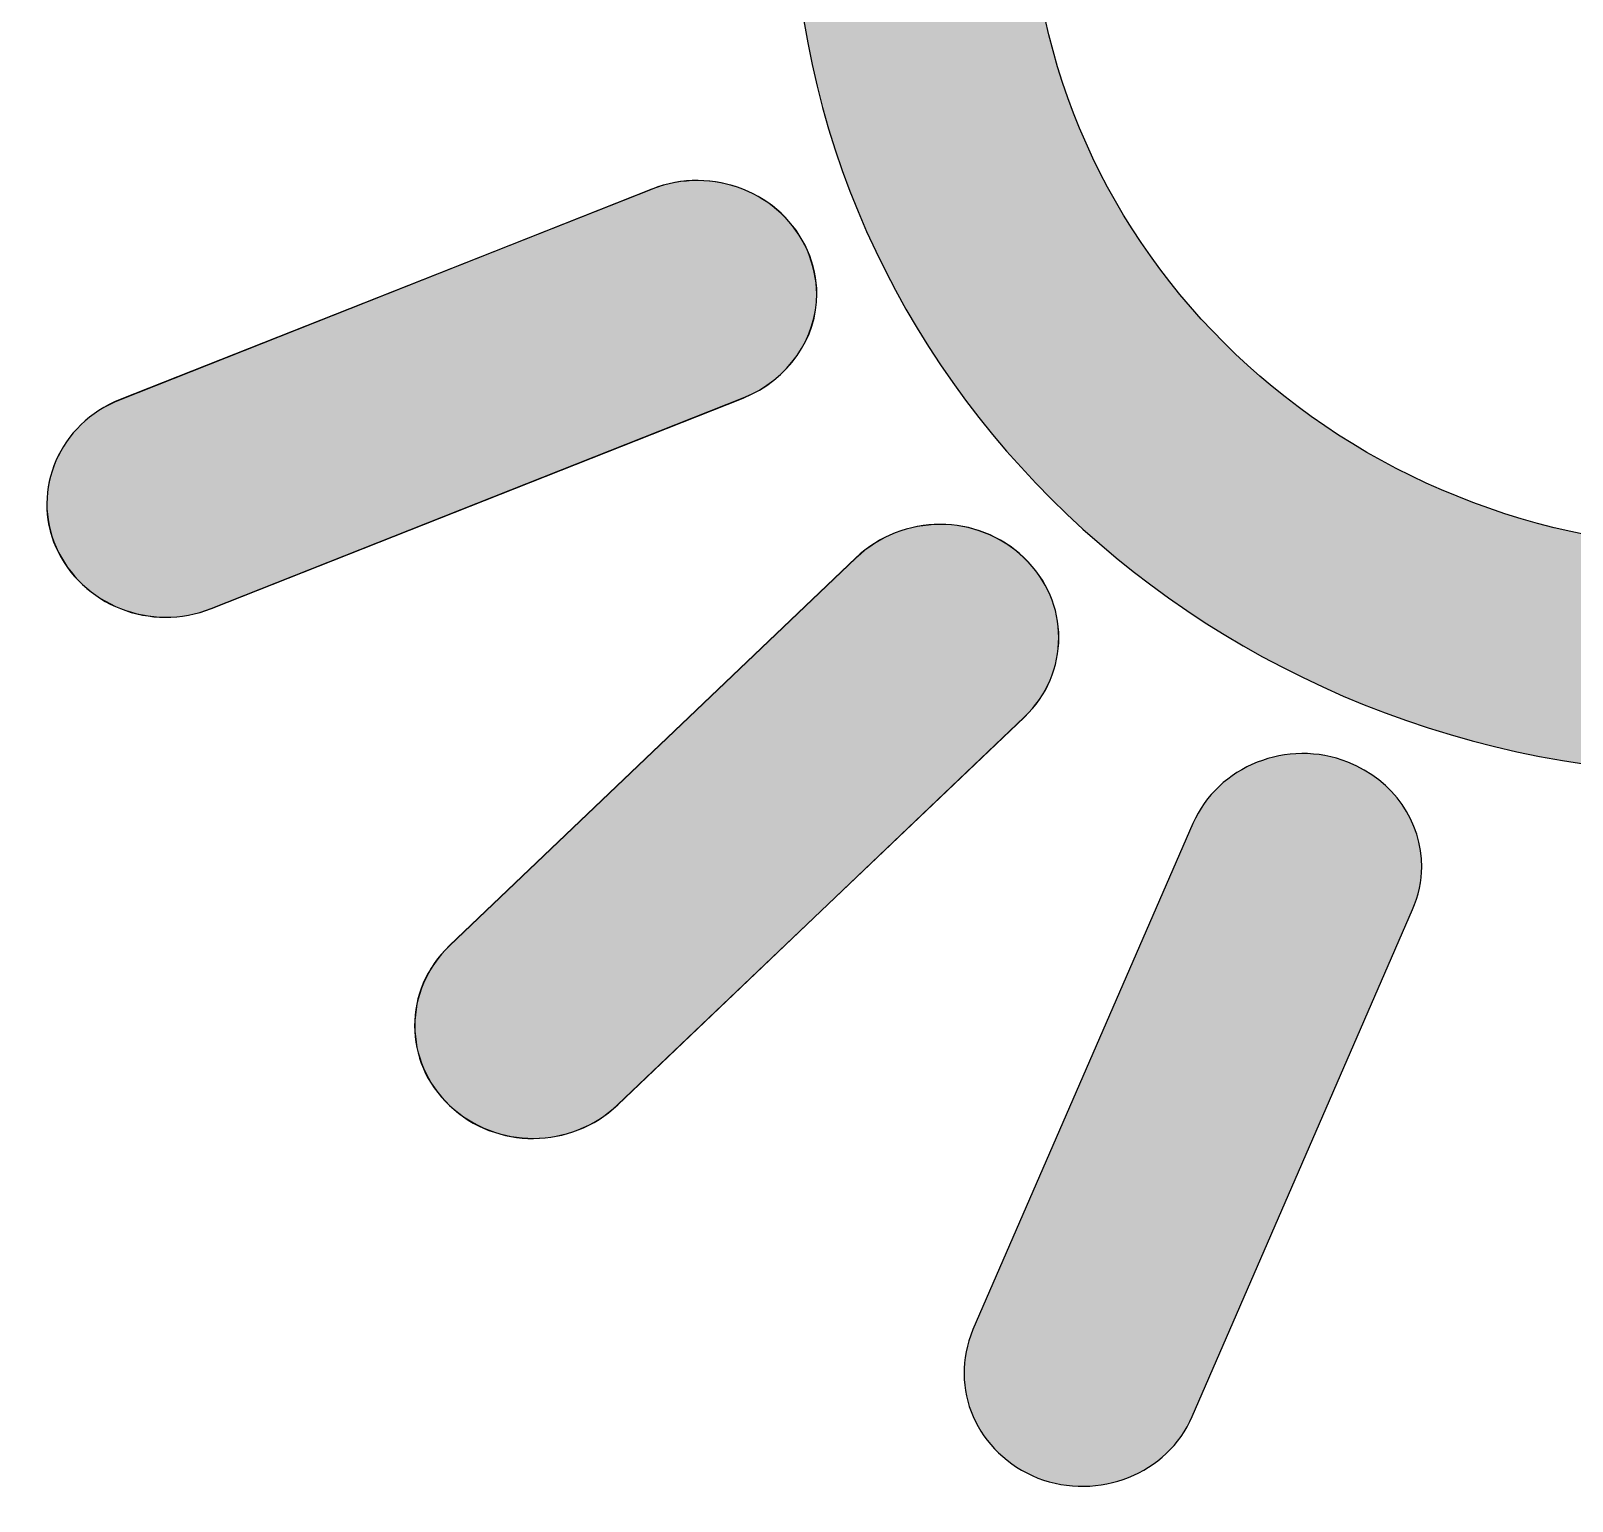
# Model space of a CAD drawing. Header units: millimetres. Extents: x 489.2 to 550.2, y -47.3 to 23.4.
# Drawn here: x 506.016 to 508.558, y 14.815 to 17.239 of the extents above; entities that cross this region are included whole.
import ezdxf

# ---------------------------------------------------------------- set-up
doc = ezdxf.new("R2010")
doc.units = ezdxf.units.MM
doc.header["$MEASUREMENT"] = 0
doc.layers.add('LASER CUT ACRILIC 3mm$ENGRAVE IMAGE', color=178, linetype='Continuous', true_color=0x000000)

msp = doc.modelspace()

# ---------------------------------------------------------------- hatches: boundary and pattern name
at = {"layer": 'LASER CUT ACRILIC 3mm$ENGRAVE IMAGE'}
h = msp.add_hatch(color=256, dxfattribs=at)
h.paths.add_polyline_path([(507.2733, 17.4785), (507.2738, 17.5163), (507.2753, 17.5539), (507.2778, 17.5912), (507.2813, 17.6283), (507.2857, 17.6651), (507.2911, 17.7016), (507.2974, 17.7378), (507.3046, 17.7737), (507.3128, 17.8093), (507.3218, 17.8446), (507.3317, 17.8796), (507.3426, 17.9141), (507.3542, 17.9484), (507.3668, 17.9822), (507.3802, 18.0157), (507.3944, 18.0487), (507.4094, 18.0814), (507.4252, 18.1136), (507.4418, 18.1454), (507.4592, 18.1768), (507.4774, 18.2077), (507.4963, 18.2381), (507.516, 18.2681), (507.5364, 18.2975), (507.5575, 18.3265), (507.5794, 18.355), (507.6019, 18.3829), (507.6251, 18.4103), (507.649, 18.4371), (507.6735, 18.4634), (507.6987, 18.4892), (507.7246, 18.5143), (507.751, 18.5389), (507.7781, 18.5628), (507.8058, 18.5861), (507.834, 18.6088), (507.8628, 18.6309), (507.8922, 18.6523), (507.9222, 18.6731), (507.9526, 18.6931), (507.9837, 18.7125), (508.0152, 18.7312), (508.0472, 18.7492), (508.0797, 18.7665), (508.1127, 18.783), (508.1462, 18.7988), (508.1801, 18.8139), (508.2145, 18.8282), (508.2493, 18.8417), (508.2845, 18.8544), (508.3201, 18.8663), (508.3561, 18.8774), (508.3925, 18.8877), (508.4293, 18.8971), (508.4664, 18.9057), (508.5039, 18.9135), (508.5417, 18.9204), (508.5798, 18.9264), (508.6182, 18.9315), (508.657, 18.9357), (508.696, 18.939), (508.7353, 18.9413), (508.7749, 18.9427), (508.8147, 18.9432), (508.8544, 18.9427), (508.894, 18.9413), (508.9332, 18.9389), (508.9722, 18.9357), (509.0109, 18.9314), (509.0493, 18.9263), (509.0874, 18.9203), (509.1252, 18.9134), (509.1627, 18.9057), (509.1998, 18.8971), (509.2365, 18.8876), (509.2729, 18.8773), (509.3089, 18.8662), (509.3445, 18.8543), (509.3797, 18.8416), (509.4145, 18.828), (509.4488, 18.8138), (509.4827, 18.7987), (509.5162, 18.7829), (509.5492, 18.7663), (509.5817, 18.749), (509.6137, 18.731), (509.6452, 18.7123), (509.6762, 18.6929), (509.7067, 18.6728), (509.7367, 18.6521), (509.7661, 18.6307), (509.7949, 18.6086), (509.8231, 18.5859), (509.8508, 18.5625), (509.8779, 18.5386), (509.9043, 18.514), (509.9302, 18.4889), (509.9554, 18.4631), (509.9799, 18.4368), (510.0038, 18.41), (510.027, 18.3826), (510.0496, 18.3546), (510.0714, 18.3262), (510.0925, 18.2972), (510.1129, 18.2677), (510.1326, 18.2378), (510.1516, 18.2073), (510.1697, 18.1764), (510.1871, 18.1451), (510.2038, 18.1133), (510.2196, 18.081), (510.2346, 18.0484), (510.2488, 18.0153), (510.2622, 17.9819), (510.2748, 17.9481), (510.2865, 17.9138), (510.2973, 17.8793), (510.3072, 17.8444), (510.3163, 17.8091), (510.3244, 17.7735), (510.3317, 17.7376), (510.338, 17.7014), (510.3434, 17.6649), (510.3478, 17.6281), (510.3513, 17.5911), (510.3537, 17.5538), (510.3553, 17.5162), (510.3558, 17.4785), (510.3553, 17.4406), (510.3537, 17.403), (510.3513, 17.3656), (510.3478, 17.3285), (510.3434, 17.2917), (510.338, 17.2551), (510.3317, 17.2189), (510.3244, 17.1829), (510.3163, 17.1473), (510.3072, 17.112), (510.2973, 17.077), (510.2865, 17.0424), (510.2748, 17.0082), (510.2622, 16.9743), (510.2488, 16.9408), (510.2346, 16.9077), (510.2196, 16.875), (510.2038, 16.8428), (510.1871, 16.811), (510.1697, 16.7796), (510.1516, 16.7486), (510.1326, 16.7182), (510.1129, 16.6882), (510.0925, 16.6587), (510.0714, 16.6297), (510.0496, 16.6013), (510.027, 16.5733), (510.0038, 16.5459), (509.9799, 16.519), (509.9554, 16.4927), (509.9302, 16.467), (509.9043, 16.4418), (509.8779, 16.4172), (509.8508, 16.3933), (509.8231, 16.3699), (509.7949, 16.3472), (509.7661, 16.3252), (509.7367, 16.3037), (509.7067, 16.283), (509.6762, 16.2629), (509.6452, 16.2435), (509.6137, 16.2248), (509.5817, 16.2068), (509.5492, 16.1895), (509.5162, 16.1729), (509.4827, 16.1571), (509.4488, 16.1421), (509.4145, 16.1278), (509.3797, 16.1143), (509.3445, 16.1016), (509.3089, 16.0896), (509.2729, 16.0785), (509.2365, 16.0682), (509.1998, 16.0588), (509.1627, 16.0502), (509.1252, 16.0424), (509.0874, 16.0355), (509.0493, 16.0295), (509.0109, 16.0244), (508.9722, 16.0202), (508.9332, 16.0169), (508.894, 16.0146), (508.8544, 16.0131), (508.8147, 16.0127), (508.7749, 16.0131), (508.7353, 16.0146), (508.696, 16.0169), (508.657, 16.0202), (508.6182, 16.0244), (508.5798, 16.0295), (508.5417, 16.0355), (508.5039, 16.0424), (508.4664, 16.0502), (508.4293, 16.0588), (508.3925, 16.0682), (508.3561, 16.0785), (508.3201, 16.0896), (508.2845, 16.1016), (508.2493, 16.1143), (508.2145, 16.1278), (508.1801, 16.1421), (508.1462, 16.1571), (508.1127, 16.1729), (508.0797, 16.1895), (508.0472, 16.2068), (508.0152, 16.2248), (507.9837, 16.2435), (507.9526, 16.2629), (507.9222, 16.283), (507.8922, 16.3037), (507.8628, 16.3252), (507.834, 16.3472), (507.8058, 16.3699), (507.7781, 16.3933), (507.751, 16.4172), (507.7246, 16.4418), (507.6987, 16.467), (507.6735, 16.4927), (507.649, 16.519), (507.6251, 16.5459), (507.6019, 16.5733), (507.5794, 16.6013), (507.5575, 16.6297), (507.5364, 16.6587), (507.516, 16.6882), (507.4963, 16.7182), (507.4774, 16.7486), (507.4592, 16.7796), (507.4418, 16.811), (507.4252, 16.8428), (507.4094, 16.875), (507.3944, 16.9077), (507.3802, 16.9408), (507.3668, 16.9743), (507.3542, 17.0082), (507.3426, 17.0424), (507.3317, 17.077), (507.3218, 17.112), (507.3128, 17.1473), (507.3046, 17.1829), (507.2974, 17.2189), (507.2911, 17.2551), (507.2857, 17.2917), (507.2813, 17.3285), (507.2778, 17.3656), (507.2753, 17.403), (507.2738, 17.4406)], flags=0)
h.paths.add_polyline_path([(509.9643, 17.4785), (509.9639, 17.4503), (509.9627, 17.4222), (509.9608, 17.3944), (509.9581, 17.3668), (509.9548, 17.3393), (509.9507, 17.3121), (509.946, 17.2851), (509.9405, 17.2583), (509.9344, 17.2317), (509.9276, 17.2054), (509.9202, 17.1794), (509.9121, 17.1536), (509.9033, 17.1281), (509.8939, 17.1029), (509.8839, 17.0779), (509.8733, 17.0532), (509.8621, 17.0289), (509.8503, 17.0049), (509.8379, 16.9811), (509.8249, 16.9578), (509.8113, 16.9347), (509.7972, 16.912), (509.7825, 16.8897), (509.7673, 16.8677), (509.7516, 16.8461), (509.7353, 16.8249), (509.7185, 16.804), (509.7012, 16.7836), (509.6834, 16.7636), (509.6651, 16.7439), (509.6463, 16.7247), (509.627, 16.706), (509.6073, 16.6877), (509.5872, 16.6698), (509.5665, 16.6524), (509.5455, 16.6354), (509.524, 16.6189), (509.5021, 16.603), (509.4798, 16.5875), (509.4571, 16.5725), (509.434, 16.558), (509.4105, 16.544), (509.3867, 16.5305), (509.3624, 16.5176), (509.3378, 16.5052), (509.3129, 16.4934), (509.2877, 16.4822), (509.2621, 16.4715), (509.2361, 16.4614), (509.2099, 16.4518), (509.1834, 16.4429), (509.1565, 16.4345), (509.1294, 16.4268), (509.102, 16.4197), (509.0744, 16.4132), (509.0465, 16.4074), (509.0183, 16.4022), (508.9899, 16.3976), (508.9613, 16.3937), (508.9324, 16.3905), (508.9033, 16.388), (508.8741, 16.3861), (508.8446, 16.385), (508.8149, 16.3845), (508.7853, 16.385), (508.7558, 16.3861), (508.7265, 16.3879), (508.6975, 16.3904), (508.6686, 16.3936), (508.64, 16.3975), (508.6115, 16.402), (508.5834, 16.4072), (508.5555, 16.4131), (508.5278, 16.4195), (508.5004, 16.4266), (508.4733, 16.4343), (508.4464, 16.4427), (508.4199, 16.4516), (508.3936, 16.4611), (508.3677, 16.4713), (508.3421, 16.4819), (508.3168, 16.4932), (508.2919, 16.505), (508.2673, 16.5174), (508.243, 16.5303), (508.2192, 16.5438), (508.1957, 16.5577), (508.1726, 16.5722), (508.1498, 16.5872), (508.1275, 16.6027), (508.1056, 16.6187), (508.0841, 16.6352), (508.063, 16.6522), (508.0424, 16.6696), (508.0222, 16.6875), (508.0025, 16.7058), (507.9832, 16.7246), (507.9644, 16.7438), (507.9461, 16.7634), (507.9283, 16.7834), (507.911, 16.8039), (507.8942, 16.8247), (507.8779, 16.8459), (507.8621, 16.8676), (507.8469, 16.8895), (507.8322, 16.9119), (507.8181, 16.9346), (507.8045, 16.9577), (507.7915, 16.9811), (507.7791, 17.0048), (507.7673, 17.0288), (507.756, 17.0532), (507.7454, 17.0778), (507.7354, 17.1028), (507.726, 17.128), (507.7173, 17.1536), (507.7092, 17.1794), (507.7017, 17.2054), (507.6949, 17.2317), (507.6888, 17.2583), (507.6834, 17.2851), (507.6786, 17.3121), (507.6746, 17.3393), (507.6712, 17.3667), (507.6686, 17.3944), (507.6667, 17.4222), (507.6655, 17.4503), (507.6651, 17.4785), (507.6655, 17.5067), (507.6667, 17.5347), (507.6686, 17.5625), (507.6712, 17.5902), (507.6746, 17.6176), (507.6786, 17.6448), (507.6834, 17.6718), (507.6888, 17.6986), (507.6949, 17.7251), (507.7017, 17.7514), (507.7092, 17.7774), (507.7173, 17.8032), (507.726, 17.8287), (507.7354, 17.8539), (507.7454, 17.8789), (507.756, 17.9035), (507.7673, 17.9278), (507.7791, 17.9518), (507.7915, 17.9755), (507.8045, 17.9989), (507.8181, 18.0219), (507.8322, 18.0446), (507.8469, 18.0669), (507.8621, 18.0889), (507.8779, 18.1105), (507.8942, 18.1317), (507.911, 18.1525), (507.9283, 18.1729), (507.9461, 18.1929), (507.9644, 18.2125), (507.9832, 18.2316), (508.0025, 18.2504), (508.0222, 18.2687), (508.0424, 18.2865), (508.063, 18.3039), (508.0841, 18.3208), (508.1056, 18.3372), (508.1275, 18.3532), (508.1498, 18.3687), (508.1726, 18.3836), (508.1957, 18.3981), (508.2192, 18.412), (508.243, 18.4255), (508.2673, 18.4383), (508.2919, 18.4507), (508.3168, 18.4625), (508.3421, 18.4737), (508.3677, 18.4844), (508.3936, 18.4945), (508.4199, 18.504), (508.4464, 18.5129), (508.4733, 18.5212), (508.5004, 18.5289), (508.5278, 18.5359), (508.5555, 18.5424), (508.5834, 18.5482), (508.6115, 18.5534), (508.64, 18.5579), (508.6686, 18.5618), (508.6975, 18.565), (508.7265, 18.5675), (508.7558, 18.5693), (508.7853, 18.5704), (508.8149, 18.5708), (508.8446, 18.5704), (508.8741, 18.5693), (508.9033, 18.5675), (508.9324, 18.565), (508.9613, 18.5618), (508.9899, 18.5579), (509.0183, 18.5534), (509.0465, 18.5482), (509.0744, 18.5424), (509.102, 18.5359), (509.1294, 18.5289), (509.1565, 18.5212), (509.1834, 18.5129), (509.2099, 18.504), (509.2361, 18.4945), (509.2621, 18.4844), (509.2877, 18.4737), (509.3129, 18.4625), (509.3378, 18.4507), (509.3624, 18.4383), (509.3867, 18.4255), (509.4105, 18.412), (509.434, 18.3981), (509.4571, 18.3836), (509.4798, 18.3687), (509.5021, 18.3532), (509.524, 18.3372), (509.5455, 18.3208), (509.5665, 18.3039), (509.5872, 18.2865), (509.6073, 18.2687), (509.627, 18.2504), (509.6463, 18.2316), (509.6651, 18.2125), (509.6834, 18.1929), (509.7012, 18.1729), (509.7185, 18.1525), (509.7353, 18.1317), (509.7516, 18.1105), (509.7673, 18.0889), (509.7825, 18.0669), (509.7972, 18.0446), (509.8113, 18.0219), (509.8249, 17.9989), (509.8379, 17.9755), (509.8503, 17.9518), (509.8621, 17.9278), (509.8733, 17.9035), (509.8839, 17.8789), (509.8939, 17.8539), (509.9033, 17.8287), (509.9121, 17.8032), (509.9202, 17.7774), (509.9276, 17.7514), (509.9344, 17.7251), (509.9405, 17.6986), (509.946, 17.6718), (509.9507, 17.6448), (509.9548, 17.6176), (509.9581, 17.5902), (509.9608, 17.5625), (509.9627, 17.5347), (509.9639, 17.5067)], flags=0)
for points in [[(507.1908, 16.6335), (507.1943, 16.635), (507.1978, 16.6365), (507.2012, 16.638), (507.2046, 16.6396), (507.2079, 16.6412), (507.2112, 16.643), (507.2144, 16.6447), (507.2176, 16.6465), (507.2207, 16.6484), (507.2238, 16.6503), (507.2269, 16.6522), (507.2299, 16.6542), (507.2328, 16.6563), (507.2358, 16.6584), (507.2386, 16.6605), (507.2414, 16.6627), (507.2442, 16.665), (507.2469, 16.6672), (507.2496, 16.6696), (507.2522, 16.6719), (507.2548, 16.6743), (507.2573, 16.6768), (507.2598, 16.6793), (507.2622, 16.6818), (507.2645, 16.6843), (507.2668, 16.6869), (507.2691, 16.6896), (507.2713, 16.6922), (507.2735, 16.6949), (507.2755, 16.6977), (507.2776, 16.7004), (507.2796, 16.7032), (507.2815, 16.7061), (507.2834, 16.7089), (507.2852, 16.7118), (507.287, 16.7147), (507.2887, 16.7177), (507.2903, 16.7207), (507.2919, 16.7237), (507.2935, 16.7267), (507.295, 16.7298), (507.2964, 16.7328), (507.2977, 16.7359), (507.299, 16.7391), (507.3003, 16.7422), (507.3015, 16.7454), (507.3026, 16.7486), (507.3037, 16.7518), (507.3047, 16.755), (507.3056, 16.7582), (507.3065, 16.7615), (507.3073, 16.7648), (507.308, 16.7681), (507.3087, 16.7714), (507.3094, 16.7747), (507.3099, 16.778), (507.3104, 16.7814), (507.3108, 16.7847), (507.3112, 16.7881), (507.3115, 16.7914), (507.3117, 16.7948), (507.3119, 16.7982), (507.312, 16.8016), (507.312, 16.805), (507.312, 16.8095), (507.3118, 16.814), (507.3115, 16.8185), (507.311, 16.823), (507.3104, 16.8275), (507.3097, 16.832), (507.3089, 16.8364), (507.308, 16.8409), (507.3069, 16.8454), (507.3058, 16.8498), (507.3045, 16.8542), (507.3031, 16.8587), (507.3016, 16.8631), (507.3, 16.8675), (507.2984, 16.8718), (507.2966, 16.8762), (507.2946, 16.8807), (507.2925, 16.885), (507.2903, 16.8893), (507.2879, 16.8935), (507.2855, 16.8977), (507.283, 16.9017), (507.2804, 16.9057), (507.2777, 16.9096), (507.2749, 16.9135), (507.272, 16.9172), (507.2691, 16.9209), (507.266, 16.9244), (507.2629, 16.9279), (507.2597, 16.9314), (507.2564, 16.9347), (507.253, 16.9379), (507.2496, 16.9411), (507.246, 16.9441), (507.2424, 16.9471), (507.2388, 16.95), (507.2351, 16.9528), (507.2313, 16.9555), (507.2274, 16.9581), (507.2235, 16.9607), (507.2195, 16.9631), (507.2155, 16.9654), (507.2114, 16.9677), (507.2073, 16.9698), (507.2031, 16.9719), (507.1988, 16.9739), (507.1946, 16.9757), (507.1902, 16.9775), (507.1859, 16.9792), (507.1814, 16.9807), (507.177, 16.9822), (507.1725, 16.9836), (507.168, 16.9848), (507.1634, 16.986), (507.1589, 16.987), (507.1543, 16.988), (507.1496, 16.9889), (507.145, 16.9896), (507.1403, 16.9902), (507.1356, 16.9908), (507.1309, 16.9912), (507.1262, 16.9915), (507.1214, 16.9917), (507.1167, 16.9918), (507.1119, 16.9918), (507.1071, 16.9917), (507.1024, 16.9914), (507.0976, 16.9911), (507.0928, 16.9906), (507.088, 16.9901), (507.0832, 16.9894), (507.0785, 16.9885), (507.0737, 16.9876), (507.069, 16.9866), (507.0642, 16.9854), (507.0595, 16.9841), (507.0548, 16.9827), (507.0501, 16.9812), (507.0454, 16.9796), (507.0408, 16.9778), (506.1637, 16.6307), (506.159, 16.6288), (506.1545, 16.6268), (506.15, 16.6247), (506.1456, 16.6225), (506.1412, 16.6202), (506.137, 16.6178), (506.1328, 16.6153), (506.1287, 16.6127), (506.1247, 16.6101), (506.1208, 16.6073), (506.117, 16.6045), (506.1132, 16.6016), (506.1096, 16.5986), (506.106, 16.5956), (506.1025, 16.5924), (506.0991, 16.5892), (506.0958, 16.5859), (506.0926, 16.5826), (506.0895, 16.5792), (506.0865, 16.5757), (506.0835, 16.5722), (506.0807, 16.5686), (506.078, 16.5649), (506.0753, 16.5612), (506.0728, 16.5574), (506.0703, 16.5536), (506.068, 16.5497), (506.0657, 16.5458), (506.0636, 16.5418), (506.0615, 16.5378), (506.0596, 16.5337), (506.0577, 16.5296), (506.056, 16.5255), (506.0544, 16.5213), (506.0528, 16.5171), (506.0514, 16.5128), (506.0501, 16.5085), (506.0489, 16.5042), (506.0478, 16.4998), (506.0468, 16.4955), (506.0459, 16.4911), (506.0451, 16.4867), (506.0445, 16.4822), (506.0439, 16.4777), (506.0435, 16.4733), (506.0432, 16.4688), (506.043, 16.4643), (506.0429, 16.4598), (506.0429, 16.4552), (506.0431, 16.4507), (506.0433, 16.4462), (506.0437, 16.4416), (506.0442, 16.4371), (506.0449, 16.4325), (506.0456, 16.428), (506.0465, 16.4234), (506.0475, 16.4189), (506.0486, 16.4144), (506.0498, 16.4099), (506.0512, 16.4054), (506.0527, 16.4009), (506.0543, 16.3964), (506.0561, 16.392), (506.058, 16.3875), (506.06, 16.3831), (506.0621, 16.3787), (506.0644, 16.3744), (506.0667, 16.3702), (506.0692, 16.3661), (506.0717, 16.362), (506.0743, 16.3581), (506.077, 16.3542), (506.0798, 16.3503), (506.0827, 16.3466), (506.0857, 16.3429), (506.0888, 16.3394), (506.0919, 16.3359), (506.0951, 16.3325), (506.0984, 16.3291), (506.1018, 16.3259), (506.1053, 16.3227), (506.1088, 16.3197), (506.1124, 16.3167), (506.1161, 16.3138), (506.1198, 16.311), (506.1236, 16.3083), (506.1274, 16.3057), (506.1313, 16.3031), (506.1353, 16.3007), (506.1393, 16.2984), (506.1434, 16.2961), (506.1475, 16.294), (506.1517, 16.2919), (506.1559, 16.2899), (506.1602, 16.2881), (506.1645, 16.2863), (506.1689, 16.2846), (506.1733, 16.2831), (506.1777, 16.2816), (506.1822, 16.2802), (506.1867, 16.279), (506.1913, 16.2778), (506.1958, 16.2768), (506.2004, 16.2758), (506.2051, 16.275), (506.2097, 16.2742), (506.2144, 16.2736), (506.2191, 16.2731), (506.2238, 16.2726), (506.2285, 16.2723), (506.2332, 16.2721), (506.238, 16.2721), (506.2427, 16.2721), (506.2475, 16.2722), (506.2523, 16.2725), (506.2571, 16.2728), (506.2619, 16.2733), (506.2666, 16.2739), (506.2714, 16.2746), (506.2762, 16.2755), (506.281, 16.2764), (506.2857, 16.2775), (506.2905, 16.2787), (506.2952, 16.28), (506.3, 16.2814), (506.3047, 16.283), (506.3094, 16.2846), (506.314, 16.2864)], [(507.191, 16.6333), (507.1945, 16.6347), (507.1979, 16.6362), (507.2013, 16.6378), (507.2047, 16.6394), (507.208, 16.641), (507.2113, 16.6428), (507.2145, 16.6445), (507.2177, 16.6463), (507.2209, 16.6482), (507.224, 16.6501), (507.227, 16.6521), (507.23, 16.6541), (507.233, 16.6561), (507.2359, 16.6582), (507.2388, 16.6604), (507.2416, 16.6626), (507.2444, 16.6648), (507.2471, 16.6671), (507.2498, 16.6694), (507.2524, 16.6718), (507.255, 16.6742), (507.2575, 16.6766), (507.26, 16.6791), (507.2624, 16.6816), (507.2647, 16.6842), (507.2671, 16.6868), (507.2693, 16.6894), (507.2715, 16.6921), (507.2737, 16.6948), (507.2758, 16.6975), (507.2778, 16.7003), (507.2798, 16.7031), (507.2818, 16.7059), (507.2837, 16.7088), (507.2855, 16.7117), (507.2873, 16.7146), (507.289, 16.7176), (507.2906, 16.7205), (507.2922, 16.7235), (507.2938, 16.7266), (507.2953, 16.7296), (507.2967, 16.7327), (507.2981, 16.7358), (507.2994, 16.7389), (507.3006, 16.7421), (507.3018, 16.7453), (507.3029, 16.7484), (507.304, 16.7517), (507.305, 16.7549), (507.306, 16.7581), (507.3068, 16.7614), (507.3076, 16.7647), (507.3084, 16.768), (507.3091, 16.7713), (507.3097, 16.7746), (507.3103, 16.7779), (507.3108, 16.7813), (507.3112, 16.7846), (507.3116, 16.788), (507.3119, 16.7914), (507.3121, 16.7948), (507.3123, 16.7982), (507.3124, 16.8016), (507.3124, 16.805), (507.3124, 16.8095), (507.3122, 16.814), (507.3118, 16.8184), (507.3114, 16.8229), (507.3108, 16.8274), (507.3101, 16.8319), (507.3093, 16.8364), (507.3084, 16.8409), (507.3073, 16.8454), (507.3062, 16.8499), (507.3049, 16.8544), (507.3035, 16.8588), (507.302, 16.8633), (507.3004, 16.8677), (507.2987, 16.8721), (507.297, 16.8765), (507.2949, 16.8809), (507.2928, 16.8852), (507.2906, 16.8895), (507.2883, 16.8937), (507.2859, 16.8978), (507.2833, 16.9019), (507.2807, 16.9058), (507.278, 16.9097), (507.2752, 16.9135), (507.2723, 16.9173), (507.2693, 16.9209), (507.2662, 16.9245), (507.2631, 16.928), (507.2599, 16.9314), (507.2566, 16.9347), (507.2532, 16.9379), (507.2497, 16.9411), (507.2462, 16.9441), (507.2426, 16.9471), (507.2389, 16.95), (507.2351, 16.9528), (507.2313, 16.9555), (507.2275, 16.9581), (507.2235, 16.9606), (507.2195, 16.963), (507.2155, 16.9654), (507.2114, 16.9676), (507.2072, 16.9698), (507.203, 16.9718), (507.1988, 16.9738), (507.1945, 16.9756), (507.1901, 16.9774), (507.1857, 16.9791), (507.1813, 16.9806), (507.1769, 16.9821), (507.1724, 16.9835), (507.1678, 16.9847), (507.1633, 16.9859), (507.1587, 16.9869), (507.1541, 16.9879), (507.1494, 16.9887), (507.1447, 16.9895), (507.14, 16.9901), (507.1353, 16.9906), (507.1306, 16.9911), (507.1259, 16.9914), (507.1211, 16.9916), (507.1164, 16.9917), (507.1116, 16.9917), (507.1068, 16.9915), (507.102, 16.9913), (507.0972, 16.9909), (507.0924, 16.9905), (507.0877, 16.9899), (507.0829, 16.9892), (507.0781, 16.9884), (507.0733, 16.9874), (507.0686, 16.9864), (507.0638, 16.9852), (507.0591, 16.9839), (507.0544, 16.9825), (507.0497, 16.981), (507.045, 16.9793), (507.0404, 16.9776), (506.1638, 16.6304), (506.1592, 16.6286), (506.1546, 16.6266), (506.1501, 16.6245), (506.1457, 16.6223), (506.1413, 16.62), (506.1371, 16.6176), (506.1329, 16.6152), (506.1288, 16.6126), (506.1248, 16.61), (506.1209, 16.6072), (506.117, 16.6044), (506.1133, 16.6015), (506.1096, 16.5986), (506.106, 16.5955), (506.1026, 16.5924), (506.0992, 16.5892), (506.0959, 16.5859), (506.0927, 16.5826), (506.0895, 16.5792), (506.0865, 16.5757), (506.0836, 16.5722), (506.0808, 16.5686), (506.078, 16.5649), (506.0754, 16.5612), (506.0728, 16.5574), (506.0704, 16.5536), (506.068, 16.5497), (506.0658, 16.5458), (506.0636, 16.5418), (506.0616, 16.5378), (506.0596, 16.5337), (506.0578, 16.5296), (506.0561, 16.5254), (506.0544, 16.5212), (506.0529, 16.517), (506.0515, 16.5128), (506.0502, 16.5085), (506.0489, 16.5041), (506.0478, 16.4998), (506.0468, 16.4954), (506.046, 16.491), (506.0452, 16.4866), (506.0445, 16.4821), (506.044, 16.4777), (506.0435, 16.4732), (506.0432, 16.4687), (506.043, 16.4642), (506.0429, 16.4597), (506.0429, 16.4551), (506.043, 16.4506), (506.0433, 16.4461), (506.0437, 16.4415), (506.0441, 16.437), (506.0448, 16.4325), (506.0455, 16.4279), (506.0463, 16.4234), (506.0473, 16.4189), (506.0484, 16.4143), (506.0496, 16.4098), (506.051, 16.4053), (506.0524, 16.4009), (506.054, 16.3964), (506.0557, 16.3919), (506.0576, 16.3875), (506.0596, 16.3831), (506.0618, 16.3787), (506.0641, 16.3744), (506.0664, 16.3702), (506.0689, 16.366), (506.0714, 16.362), (506.0741, 16.358), (506.0768, 16.3541), (506.0796, 16.3502), (506.0825, 16.3465), (506.0855, 16.3428), (506.0886, 16.3392), (506.0917, 16.3357), (506.095, 16.3323), (506.0983, 16.329), (506.1017, 16.3257), (506.1051, 16.3226), (506.1087, 16.3195), (506.1123, 16.3165), (506.1159, 16.3136), (506.1196, 16.3108), (506.1234, 16.3081), (506.1273, 16.3055), (506.1312, 16.303), (506.1352, 16.3005), (506.1392, 16.2982), (506.1433, 16.2959), (506.1474, 16.2938), (506.1516, 16.2917), (506.1558, 16.2897), (506.1601, 16.2879), (506.1644, 16.2861), (506.1688, 16.2844), (506.1732, 16.2829), (506.1776, 16.2814), (506.1821, 16.28), (506.1866, 16.2788), (506.1912, 16.2776), (506.1958, 16.2766), (506.2004, 16.2756), (506.205, 16.2748), (506.2097, 16.274), (506.2143, 16.2734), (506.219, 16.2729), (506.2237, 16.2725), (506.2285, 16.2722), (506.2332, 16.272), (506.238, 16.2719), (506.2428, 16.2719), (506.2476, 16.2721), (506.2523, 16.2723), (506.2571, 16.2727), (506.2619, 16.2732), (506.2667, 16.2738), (506.2715, 16.2745), (506.2763, 16.2754), (506.2811, 16.2763), (506.2859, 16.2774), (506.2907, 16.2786), (506.2955, 16.2799), (506.3002, 16.2814), (506.305, 16.2829), (506.3097, 16.2846), (506.3144, 16.2864)], [(507.6542, 16.1075), (507.6577, 16.1109), (507.6611, 16.1143), (507.6644, 16.1178), (507.6676, 16.1214), (507.6706, 16.1251), (507.6736, 16.1288), (507.6764, 16.1325), (507.6791, 16.1363), (507.6817, 16.1402), (507.6842, 16.1441), (507.6866, 16.148), (507.6889, 16.152), (507.6911, 16.1561), (507.6931, 16.1601), (507.6951, 16.1643), (507.6969, 16.1684), (507.6987, 16.1726), (507.7003, 16.1768), (507.7018, 16.1811), (507.7032, 16.1854), (507.7045, 16.1897), (507.7056, 16.194), (507.7067, 16.1984), (507.7076, 16.2028), (507.7085, 16.2072), (507.7092, 16.2116), (507.7098, 16.2161), (507.7103, 16.2205), (507.7107, 16.225), (507.711, 16.2295), (507.7112, 16.234), (507.7112, 16.2385), (507.7112, 16.243), (507.711, 16.2474), (507.7107, 16.2519), (507.7103, 16.2564), (507.7098, 16.2608), (507.7092, 16.2653), (507.7085, 16.2697), (507.7076, 16.2741), (507.7067, 16.2784), (507.7056, 16.2828), (507.7044, 16.2871), (507.7031, 16.2915), (507.7017, 16.2957), (507.7002, 16.3), (507.6986, 16.3042), (507.6968, 16.3084), (507.695, 16.3126), (507.693, 16.3167), (507.6909, 16.3208), (507.6887, 16.3249), (507.6864, 16.3289), (507.684, 16.3329), (507.6814, 16.3368), (507.6788, 16.3407), (507.676, 16.3446), (507.6731, 16.3484), (507.6701, 16.3522), (507.667, 16.3559), (507.6638, 16.3596), (507.6605, 16.3632), (507.657, 16.3667), (507.6534, 16.3702), (507.6498, 16.3736), (507.6462, 16.3769), (507.6424, 16.3801), (507.6386, 16.3831), (507.6348, 16.3861), (507.6309, 16.3889), (507.6269, 16.3916), (507.6229, 16.3943), (507.6188, 16.3968), (507.6146, 16.3992), (507.6105, 16.4015), (507.6062, 16.4037), (507.602, 16.4058), (507.5976, 16.4077), (507.5933, 16.4096), (507.5889, 16.4114), (507.5845, 16.413), (507.58, 16.4146), (507.5755, 16.416), (507.571, 16.4173), (507.5664, 16.4185), (507.5619, 16.4197), (507.5573, 16.4207), (507.5527, 16.4216), (507.548, 16.4224), (507.5434, 16.423), (507.5387, 16.4236), (507.534, 16.4241), (507.5294, 16.4244), (507.5247, 16.4247), (507.52, 16.4248), (507.5153, 16.4249), (507.5106, 16.4248), (507.5059, 16.4246), (507.5012, 16.4244), (507.4965, 16.424), (507.4918, 16.4235), (507.4872, 16.4229), (507.4825, 16.4221), (507.4779, 16.4213), (507.4733, 16.4204), (507.4687, 16.4194), (507.4641, 16.4182), (507.4595, 16.417), (507.455, 16.4156), (507.4505, 16.4141), (507.446, 16.4126), (507.4416, 16.4109), (507.4372, 16.4091), (507.4328, 16.4072), (507.4285, 16.4052), (507.4242, 16.4031), (507.42, 16.4009), (507.4158, 16.3986), (507.4116, 16.3961), (507.4075, 16.3936), (507.4035, 16.391), (507.3995, 16.3882), (507.3955, 16.3854), (507.3916, 16.3824), (507.3878, 16.3793), (507.3841, 16.3761), (507.3804, 16.3729), (507.3767, 16.3695), (506.7065, 15.7302), (506.703, 15.7268), (506.6996, 15.7233), (506.6962, 15.7197), (506.693, 15.7161), (506.69, 15.7124), (506.687, 15.7087), (506.6841, 15.7049), (506.6814, 15.701), (506.6787, 15.6971), (506.6762, 15.6932), (506.6738, 15.6892), (506.6715, 15.6852), (506.6693, 15.6811), (506.6672, 15.677), (506.6653, 15.6728), (506.6634, 15.6686), (506.6617, 15.6644), (506.6601, 15.6602), (506.6586, 15.6559), (506.6572, 15.6516), (506.6559, 15.6472), (506.6547, 15.6429), (506.6536, 15.6385), (506.6527, 15.6341), (506.6518, 15.6297), (506.6511, 15.6252), (506.6505, 15.6208), (506.65, 15.6163), (506.6496, 15.6119), (506.6493, 15.6074), (506.6492, 15.6029), (506.6491, 15.5985), (506.6492, 15.594), (506.6493, 15.5895), (506.6496, 15.5851), (506.65, 15.5806), (506.6505, 15.5762), (506.6511, 15.5717), (506.6519, 15.5673), (506.6527, 15.5629), (506.6537, 15.5585), (506.6548, 15.5541), (506.6559, 15.5498), (506.6572, 15.5454), (506.6586, 15.5411), (506.6602, 15.5369), (506.6618, 15.5326), (506.6635, 15.5284), (506.6654, 15.5242), (506.6674, 15.5201), (506.6694, 15.516), (506.6716, 15.5119), (506.674, 15.5079), (506.6764, 15.5039), (506.6789, 15.5), (506.6816, 15.4961), (506.6843, 15.4923), (506.6872, 15.4885), (506.6902, 15.4848), (506.6933, 15.4812), (506.6965, 15.4776), (506.6998, 15.474), (506.7032, 15.4706), (506.7068, 15.4671), (506.7104, 15.4638), (506.7141, 15.4605), (506.7179, 15.4574), (506.7217, 15.4543), (506.7256, 15.4514), (506.7295, 15.4486), (506.7335, 15.4458), (506.7376, 15.4432), (506.7417, 15.4407), (506.7459, 15.4383), (506.7501, 15.436), (506.7543, 15.4339), (506.7586, 15.4318), (506.7629, 15.4298), (506.7673, 15.428), (506.7717, 15.4262), (506.7761, 15.4246), (506.7806, 15.423), (506.7851, 15.4216), (506.7896, 15.4203), (506.7942, 15.4191), (506.7988, 15.418), (506.8034, 15.417), (506.808, 15.4161), (506.8126, 15.4153), (506.8173, 15.4146), (506.8219, 15.4141), (506.8266, 15.4136), (506.8313, 15.4132), (506.836, 15.413), (506.8407, 15.4129), (506.8454, 15.4128), (506.8501, 15.4129), (506.8548, 15.4131), (506.8595, 15.4134), (506.8641, 15.4138), (506.8688, 15.4143), (506.8735, 15.4149), (506.8781, 15.4156), (506.8828, 15.4164), (506.8874, 15.4174), (506.892, 15.4184), (506.8966, 15.4195), (506.9011, 15.4208), (506.9056, 15.4221), (506.9102, 15.4236), (506.9146, 15.4252), (506.9191, 15.4269), (506.9235, 15.4286), (506.9278, 15.4305), (506.9322, 15.4325), (506.9365, 15.4346), (506.9407, 15.4368), (506.9449, 15.4392), (506.9491, 15.4416), (506.9532, 15.4441), (506.9572, 15.4467), (506.9612, 15.4495), (506.9652, 15.4523), (506.9691, 15.4553), (506.9729, 15.4584), (506.9767, 15.4615), (506.9804, 15.4648), (506.984, 15.4682)], [(507.6546, 16.1075), (507.6581, 16.1109), (507.6615, 16.1143), (507.6648, 16.1178), (507.6679, 16.1214), (507.671, 16.1251), (507.6739, 16.1288), (507.6767, 16.1325), (507.6795, 16.1363), (507.682, 16.1402), (507.6845, 16.1441), (507.6869, 16.148), (507.6892, 16.152), (507.6913, 16.1561), (507.6933, 16.1601), (507.6953, 16.1643), (507.6971, 16.1684), (507.6988, 16.1726), (507.7004, 16.1768), (507.7019, 16.1811), (507.7032, 16.1854), (507.7045, 16.1897), (507.7056, 16.194), (507.7067, 16.1984), (507.7076, 16.2028), (507.7084, 16.2072), (507.7091, 16.2116), (507.7097, 16.2161), (507.7102, 16.2205), (507.7106, 16.225), (507.7109, 16.2295), (507.7111, 16.234), (507.7111, 16.2385), (507.7111, 16.243), (507.7109, 16.2474), (507.7106, 16.2519), (507.7102, 16.2564), (507.7097, 16.2608), (507.7091, 16.2653), (507.7084, 16.2697), (507.7076, 16.2741), (507.7067, 16.2784), (507.7056, 16.2828), (507.7045, 16.2871), (507.7032, 16.2914), (507.7018, 16.2957), (507.7003, 16.3), (507.6987, 16.3042), (507.697, 16.3084), (507.6951, 16.3125), (507.6932, 16.3167), (507.6911, 16.3208), (507.6889, 16.3248), (507.6866, 16.3288), (507.6842, 16.3328), (507.6817, 16.3367), (507.679, 16.3406), (507.6763, 16.3445), (507.6734, 16.3483), (507.6704, 16.352), (507.6673, 16.3557), (507.664, 16.3594), (507.6607, 16.363), (507.6572, 16.3665), (507.6536, 16.37), (507.65, 16.3734), (507.6464, 16.3767), (507.6426, 16.3798), (507.6388, 16.3829), (507.635, 16.3859), (507.6311, 16.3887), (507.6271, 16.3914), (507.6231, 16.3941), (507.619, 16.3966), (507.6149, 16.399), (507.6107, 16.4013), (507.6065, 16.4035), (507.6022, 16.4056), (507.5979, 16.4076), (507.5935, 16.4095), (507.5891, 16.4113), (507.5847, 16.4129), (507.5803, 16.4145), (507.5758, 16.4159), (507.5712, 16.4172), (507.5667, 16.4185), (507.5621, 16.4196), (507.5575, 16.4206), (507.5529, 16.4215), (507.5483, 16.4223), (507.5436, 16.423), (507.539, 16.4236), (507.5343, 16.4241), (507.5296, 16.4244), (507.5249, 16.4247), (507.5202, 16.4248), (507.5155, 16.4249), (507.5108, 16.4248), (507.5061, 16.4247), (507.5014, 16.4244), (507.4967, 16.424), (507.492, 16.4235), (507.4874, 16.4229), (507.4827, 16.4222), (507.4781, 16.4214), (507.4734, 16.4205), (507.4688, 16.4194), (507.4642, 16.4183), (507.4597, 16.417), (507.4551, 16.4157), (507.4506, 16.4142), (507.4461, 16.4127), (507.4417, 16.411), (507.4373, 16.4092), (507.4329, 16.4073), (507.4285, 16.4053), (507.4242, 16.4032), (507.42, 16.401), (507.4158, 16.3987), (507.4116, 16.3963), (507.4075, 16.3938), (507.4034, 16.3911), (507.3994, 16.3884), (507.3955, 16.3856), (507.3916, 16.3826), (507.3877, 16.3795), (507.384, 16.3764), (507.3803, 16.3731), (507.3766, 16.3697), (506.7069, 15.7307), (506.7034, 15.7272), (506.7, 15.7237), (506.6967, 15.7201), (506.6935, 15.7165), (506.6904, 15.7128), (506.6874, 15.709), (506.6845, 15.7052), (506.6818, 15.7014), (506.6792, 15.6975), (506.6766, 15.6935), (506.6742, 15.6895), (506.6719, 15.6854), (506.6697, 15.6814), (506.6677, 15.6772), (506.6657, 15.6731), (506.6638, 15.6689), (506.6621, 15.6646), (506.6605, 15.6604), (506.659, 15.6561), (506.6576, 15.6517), (506.6563, 15.6474), (506.6551, 15.643), (506.654, 15.6386), (506.6531, 15.6342), (506.6522, 15.6298), (506.6515, 15.6254), (506.6509, 15.6209), (506.6504, 15.6165), (506.65, 15.612), (506.6497, 15.6075), (506.6495, 15.603), (506.6495, 15.5986), (506.6495, 15.5941), (506.6497, 15.5896), (506.65, 15.5852), (506.6504, 15.5807), (506.6509, 15.5762), (506.6515, 15.5718), (506.6522, 15.5674), (506.6531, 15.563), (506.654, 15.5586), (506.6551, 15.5542), (506.6563, 15.5499), (506.6576, 15.5455), (506.659, 15.5412), (506.6605, 15.537), (506.6621, 15.5327), (506.6638, 15.5285), (506.6657, 15.5244), (506.6677, 15.5202), (506.6697, 15.5161), (506.6719, 15.5121), (506.6742, 15.5081), (506.6766, 15.5041), (506.6792, 15.5002), (506.6818, 15.4963), (506.6845, 15.4925), (506.6874, 15.4887), (506.6904, 15.485), (506.6935, 15.4814), (506.6967, 15.4778), (506.7, 15.4743), (506.7034, 15.4708), (506.7069, 15.4674), (506.7106, 15.464), (506.7143, 15.4608), (506.718, 15.4576), (506.7219, 15.4545), (506.7257, 15.4516), (506.7297, 15.4488), (506.7337, 15.446), (506.7377, 15.4434), (506.7418, 15.4409), (506.746, 15.4385), (506.7502, 15.4362), (506.7544, 15.434), (506.7587, 15.432), (506.763, 15.43), (506.7674, 15.4281), (506.7718, 15.4264), (506.7762, 15.4247), (506.7807, 15.4232), (506.7852, 15.4218), (506.7897, 15.4204), (506.7943, 15.4192), (506.7989, 15.4181), (506.8035, 15.4171), (506.8081, 15.4162), (506.8127, 15.4155), (506.8173, 15.4148), (506.822, 15.4142), (506.8267, 15.4138), (506.8313, 15.4134), (506.836, 15.4132), (506.8407, 15.413), (506.8454, 15.413), (506.8501, 15.4131), (506.8548, 15.4133), (506.8595, 15.4135), (506.8641, 15.4139), (506.8688, 15.4145), (506.8735, 15.4151), (506.8781, 15.4158), (506.8827, 15.4166), (506.8874, 15.4175), (506.892, 15.4186), (506.8965, 15.4197), (506.9011, 15.421), (506.9056, 15.4224), (506.9101, 15.4238), (506.9146, 15.4254), (506.919, 15.4271), (506.9234, 15.4289), (506.9278, 15.4308), (506.9321, 15.4328), (506.9364, 15.4349), (506.9406, 15.4371), (506.9448, 15.4394), (506.949, 15.4418), (506.9531, 15.4444), (506.9571, 15.447), (506.9611, 15.4497), (506.9651, 15.4526), (506.969, 15.4556), (506.9728, 15.4586), (506.9765, 15.4618), (506.9803, 15.4651), (506.9839, 15.4684)], [(507.9312, 14.9548), (508.2941, 15.7901), (508.2959, 15.7943), (508.2976, 15.7987), (508.2992, 15.803), (508.3007, 15.8074), (508.3021, 15.8118), (508.3034, 15.8162), (508.3045, 15.8207), (508.3056, 15.8251), (508.3065, 15.8296), (508.3073, 15.834), (508.308, 15.8385), (508.3085, 15.8429), (508.309, 15.8473), (508.3093, 15.8516), (508.3095, 15.8559), (508.3095, 15.8602), (508.3095, 15.8637), (508.3094, 15.8671), (508.3092, 15.8706), (508.309, 15.874), (508.3087, 15.8774), (508.3084, 15.8809), (508.3079, 15.8843), (508.3074, 15.8877), (508.3069, 15.891), (508.3062, 15.8944), (508.3056, 15.8977), (508.3048, 15.9011), (508.304, 15.9044), (508.3031, 15.9077), (508.3022, 15.911), (508.3012, 15.9142), (508.3001, 15.9175), (508.299, 15.9207), (508.2978, 15.9239), (508.2966, 15.9271), (508.2953, 15.9302), (508.2939, 15.9333), (508.2925, 15.9364), (508.291, 15.9395), (508.2895, 15.9426), (508.2879, 15.9456), (508.2862, 15.9486), (508.2845, 15.9516), (508.2828, 15.9545), (508.2809, 15.9574), (508.2791, 15.9603), (508.2771, 15.9631), (508.2751, 15.966), (508.2731, 15.9687), (508.271, 15.9715), (508.2688, 15.9742), (508.2666, 15.9769), (508.2643, 15.9795), (508.262, 15.9821), (508.2597, 15.9847), (508.2572, 15.9872), (508.2548, 15.9897), (508.2522, 15.9922), (508.2497, 15.9946), (508.247, 15.9969), (508.2443, 15.9993), (508.2416, 16.0015), (508.2388, 16.0038), (508.236, 16.006), (508.2331, 16.0081), (508.2302, 16.0102), (508.2272, 16.0123), (508.2242, 16.0143), (508.2211, 16.0162), (508.218, 16.0182), (508.2148, 16.02), (508.2116, 16.0218), (508.2084, 16.0236), (508.205, 16.0253), (508.2017, 16.0269), (508.1983, 16.0285), (508.1948, 16.0301), (508.1914, 16.0316), (508.1878, 16.033), (508.1832, 16.0348), (508.1785, 16.0365), (508.1738, 16.038), (508.169, 16.0394), (508.1643, 16.0407), (508.1596, 16.0419), (508.1548, 16.043), (508.15, 16.0439), (508.1452, 16.0448), (508.1404, 16.0455), (508.1357, 16.046), (508.1309, 16.0465), (508.1261, 16.0469), (508.1213, 16.0471), (508.1165, 16.0472), (508.1117, 16.0473), (508.107, 16.0472), (508.1022, 16.047), (508.0975, 16.0466), (508.0928, 16.0462), (508.0881, 16.0457), (508.0834, 16.045), (508.0787, 16.0443), (508.0741, 16.0434), (508.0695, 16.0424), (508.0649, 16.0414), (508.0603, 16.0402), (508.0558, 16.0389), (508.0513, 16.0376), (508.0469, 16.0361), (508.0425, 16.0345), (508.0381, 16.0328), (508.0338, 16.0311), (508.0295, 16.0292), (508.0253, 16.0272), (508.0211, 16.0251), (508.0169, 16.023), (508.0129, 16.0207), (508.0088, 16.0184), (508.0049, 16.0159), (508.0009, 16.0134), (507.9971, 16.0108), (507.9933, 16.0081), (507.9896, 16.0053), (507.9859, 16.0024), (507.9824, 15.9994), (507.9789, 15.9964), (507.9754, 15.9932), (507.9721, 15.99), (507.9688, 15.9867), (507.9656, 15.9833), (507.9625, 15.9798), (507.9594, 15.9762), (507.9565, 15.9726), (507.9536, 15.9688), (507.9509, 15.965), (507.9482, 15.9612), (507.9456, 15.9572), (507.9431, 15.9532), (507.9408, 15.9491), (507.9385, 15.9449), (507.9363, 15.9406), (507.9342, 15.9363), (507.9323, 15.9319), (507.5697, 15.0977), (507.5678, 15.0931), (507.5661, 15.0886), (507.5645, 15.0841), (507.563, 15.0795), (507.5616, 15.0749), (507.5604, 15.0703), (507.5593, 15.0658), (507.5583, 15.0612), (507.5575, 15.0566), (507.5567, 15.052), (507.5561, 15.0474), (507.5556, 15.0428), (507.5553, 15.0382), (507.555, 15.0336), (507.5549, 15.0291), (507.5549, 15.0245), (507.555, 15.0199), (507.5552, 15.0154), (507.5556, 15.0109), (507.556, 15.0064), (507.5566, 15.0019), (507.5573, 14.9974), (507.5581, 14.993), (507.559, 14.9886), (507.56, 14.9842), (507.5611, 14.9798), (507.5623, 14.9755), (507.5637, 14.9712), (507.5651, 14.9669), (507.5667, 14.9627), (507.5683, 14.9585), (507.5701, 14.9543), (507.5719, 14.9502), (507.5739, 14.9462), (507.576, 14.9421), (507.5781, 14.9382), (507.5804, 14.9342), (507.5828, 14.9303), (507.5853, 14.9265), (507.5878, 14.9227), (507.5905, 14.919), (507.5932, 14.9154), (507.5961, 14.9118), (507.599, 14.9082), (507.6021, 14.9047), (507.6052, 14.9013), (507.6084, 14.898), (507.6118, 14.8947), (507.6152, 14.8915), (507.6187, 14.8884), (507.6222, 14.8853), (507.6259, 14.8823), (507.6297, 14.8794), (507.6335, 14.8766), (507.6374, 14.8739), (507.6414, 14.8712), (507.6455, 14.8686), (507.6497, 14.8662), (507.654, 14.8638), (507.6583, 14.8615), (507.6627, 14.8592), (507.6672, 14.8571), (507.6718, 14.8551), (507.6765, 14.8532), (507.6812, 14.8515), (507.6859, 14.8498), (507.6906, 14.8484), (507.6954, 14.847), (507.7001, 14.8457), (507.7049, 14.8446), (507.7097, 14.8436), (507.7145, 14.8427), (507.7192, 14.8419), (507.724, 14.8413), (507.7288, 14.8407), (507.7336, 14.8403), (507.7384, 14.84), (507.7432, 14.8397), (507.748, 14.8396), (507.7527, 14.8396), (507.7575, 14.8398), (507.7622, 14.84), (507.767, 14.8403), (507.7717, 14.8408), (507.7764, 14.8413), (507.781, 14.842), (507.7857, 14.8427), (507.7903, 14.8436), (507.7949, 14.8446), (507.7994, 14.8456), (507.804, 14.8468), (507.8085, 14.8481), (507.8129, 14.8495), (507.8174, 14.8509), (507.8217, 14.8525), (507.8261, 14.8542), (507.8304, 14.856), (507.8346, 14.8578), (507.8388, 14.8598), (507.843, 14.8618), (507.8471, 14.864), (507.8512, 14.8662), (507.8552, 14.8686), (507.8591, 14.871), (507.863, 14.8735), (507.8668, 14.8761), (507.8706, 14.8788), (507.8742, 14.8816), (507.8779, 14.8845), (507.8814, 14.8874), (507.8849, 14.8905), (507.8883, 14.8936), (507.8916, 14.8968), (507.8949, 14.9001), (507.8981, 14.9035), (507.9012, 14.907), (507.9042, 14.9105), (507.9071, 14.9142), (507.9099, 14.9179), (507.9127, 14.9217), (507.9154, 14.9256), (507.9179, 14.9295), (507.9204, 14.9335), (507.9228, 14.9376), (507.925, 14.9418), (507.9272, 14.9461), (507.9293, 14.9504)]]:
    msp.add_hatch(color=256, dxfattribs=at).paths.add_polyline_path(points, flags=0)

# ---------------------------------------------------------------- linework, layer by layer
for p, q in [((507.0408, 16.9778), (506.1637, 16.6307)), ((507.0404, 16.9776), (506.1638, 16.6304)), ((506.314, 16.2864), (507.1908, 16.6335)), ((506.3144, 16.2864), (507.191, 16.6333)), ((507.3767, 16.3695), (506.7065, 15.7302)), ((507.3766, 16.3697), (506.7069, 15.7307)), ((506.9839, 15.4684), (507.6546, 16.1075)), ((506.984, 15.4682), (507.6542, 16.1075)), ((507.9323, 15.9319), (507.5697, 15.0977)), ((507.9312, 14.9548), (508.2941, 15.7901))]:
    msp.add_line(p, q, dxfattribs=at)
for points in [[(507.2733, 17.4785), (507.2733, 16.6685), (507.9629, 16.0127), (508.8147, 16.0127)], [(508.8149, 16.3845), (508.1803, 16.3861), (507.6663, 16.875), (507.6651, 17.4785)], [(507.297, 16.8765), (507.2552, 16.9716), (507.1394, 17.0168), (507.0404, 16.9776)], [(507.2966, 16.8762), (507.255, 16.9719), (507.1398, 17.0168), (507.0408, 16.9778)], [(507.312, 16.805), (507.312, 16.829), (507.3064, 16.853), (507.2966, 16.8762)], [(507.3124, 16.805), (507.3124, 16.8288), (507.3068, 16.8533), (507.297, 16.8765)], [(507.1908, 16.6335), (507.2659, 16.6635), (507.312, 16.7323), (507.312, 16.805)], [(507.191, 16.6333), (507.266, 16.6635), (507.3124, 16.7321), (507.3124, 16.805)], [(506.1637, 16.6307), (506.0636, 16.591), (506.0164, 16.4819), (506.058, 16.3875)], [(506.1638, 16.6304), (506.0635, 16.5912), (506.0168, 16.4816), (506.0576, 16.3875)], [(507.6536, 16.37), (507.5778, 16.4435), (507.4535, 16.443), (507.3766, 16.3697)], [(507.6534, 16.3702), (507.5774, 16.4435), (507.4533, 16.443), (507.3767, 16.3695)], [(506.0576, 16.3875), (506.1004, 16.2918), (506.2141, 16.2465), (506.3144, 16.2864)], [(506.058, 16.3875), (506.1003, 16.2921), (506.2145, 16.2467), (506.314, 16.2864)], [(507.7112, 16.2385), (507.7112, 16.2864), (507.6921, 16.3331), (507.6534, 16.3702)], [(507.7111, 16.2385), (507.7111, 16.2864), (507.6925, 16.3331), (507.6536, 16.37)], [(507.6542, 16.1075), (507.6921, 16.1433), (507.7112, 16.1905), (507.7112, 16.2385)], [(507.6546, 16.1075), (507.6925, 16.1433), (507.7111, 16.1905), (507.7111, 16.2385)], [(508.1878, 16.033), (508.0885, 16.0727), (507.973, 16.0265), (507.9323, 15.9319)], [(508.3095, 15.8602), (508.3095, 15.9342), (508.2636, 16.0031), (508.1878, 16.033)], [(508.2941, 15.7901), (508.3041, 15.8128), (508.3095, 15.8375), (508.3095, 15.8602)], [(506.7065, 15.7302), (506.6299, 15.6577), (506.6299, 15.5391), (506.7068, 15.4671)], [(506.7069, 15.7307), (506.6303, 15.6577), (506.6303, 15.5391), (506.7069, 15.4674)], [(506.7068, 15.4671), (506.7836, 15.3942), (506.9071, 15.3949), (506.984, 15.4682)], [(506.7069, 15.4674), (506.7838, 15.3942), (506.907, 15.3952), (506.9839, 15.4684)], [(507.5697, 15.0977), (507.5284, 15.0015), (507.5764, 14.8932), (507.6765, 14.8532)], [(507.6765, 14.8532), (507.7765, 14.815), (507.8905, 14.8601), (507.9312, 14.9548)]]:
    msp.add_open_spline(points, degree=3, dxfattribs=at)

doc.saveas('drawing.dxf')
